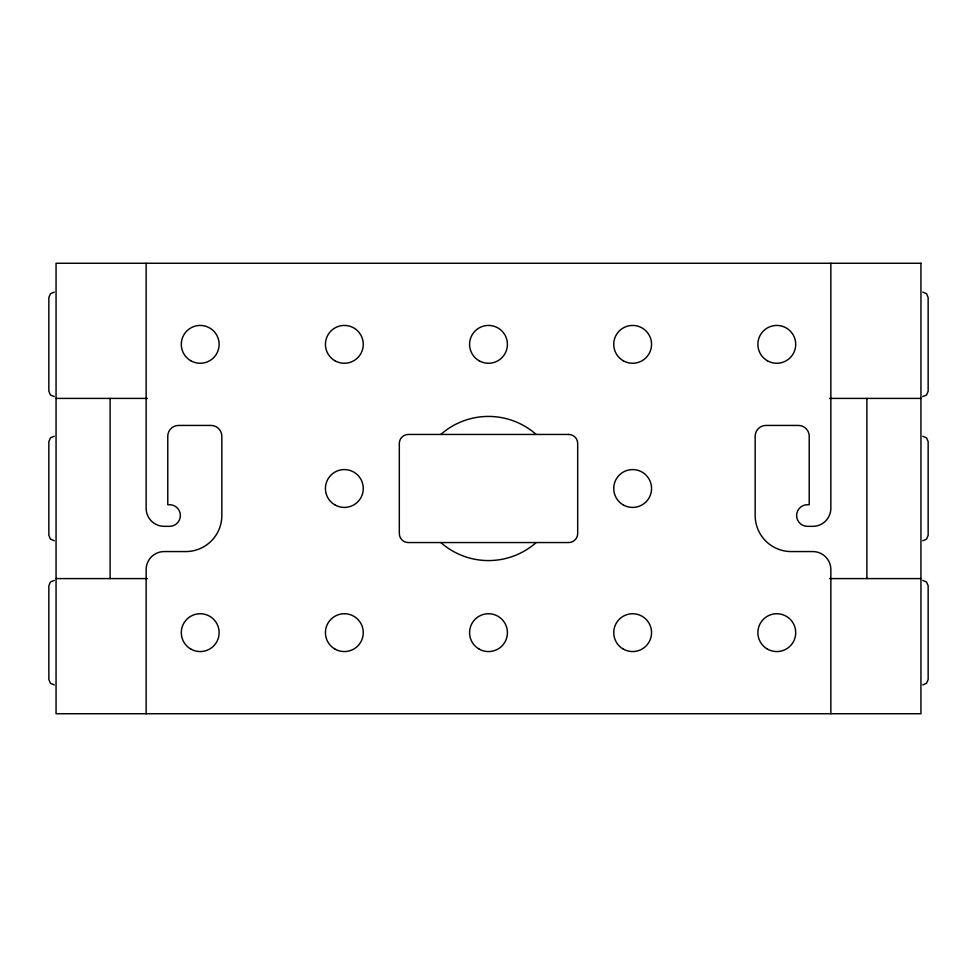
<?xml version="1.0" encoding="UTF-8"?>
<svg xmlns="http://www.w3.org/2000/svg" width="977" height="977" viewBox="0 0 977 977"><rect width="100%" height="100%" fill="white"/><g stroke="black" fill="none" stroke-linecap="round" stroke-linejoin="round"><path stroke-width="1.47" d="M54.26 292.099L50.438 293.711L48.85 297.509L48.85 391.203L50.438 394.989L54.26 396.601M54.26 436.243L50.438 437.867L48.85 441.653L48.85 535.347L50.438 539.133L54.26 540.757M922.74 396.601L926.562 394.989L928.15 391.203L928.15 297.509L926.562 293.711L922.74 292.099M54.26 580.399L50.438 582.011L48.85 585.797L48.85 679.491L50.438 683.289L54.26 684.901M922.74 540.757L926.562 539.133L928.15 535.347L928.15 441.653L926.562 437.867L922.74 436.243M922.74 684.901L926.562 683.289L928.15 679.491L928.15 585.797L926.562 582.011L922.74 580.399M56.055 398.408L147.38 398.408M829.62 398.408L920.945 398.408M56.055 578.592L147.38 578.592M829.62 578.592L920.945 578.592M866.892 398.408L866.892 578.592M830.853 263.265L830.853 508.321A18.013 18.013 0 0 1 812.827 526.334L807.429 526.334A10.808 10.808 0 0 1 796.621 515.526A10.808 10.808 0 0 1 807.429 504.718L809.225 504.718L809.225 436.243A10.808 10.808 0 0 0 798.417 425.435L765.98 425.435A10.808 10.808 0 0 0 755.172 436.243L755.172 515.526A36.039 36.039 0 0 0 791.211 551.565L812.827 551.565A18.013 18.013 0 0 1 830.853 569.579L830.853 713.735M146.147 263.265L146.147 508.321A18.013 18.013 0 0 0 164.173 526.334L169.571 526.334A10.808 10.808 0 0 0 180.379 515.526A10.808 10.808 0 0 0 169.571 504.718L167.775 504.718L167.775 436.243A10.808 10.808 0 0 1 178.583 425.435L211.02 425.435A10.808 10.808 0 0 1 221.828 436.243L221.828 515.526A36.039 36.039 0 0 1 185.789 551.565L164.173 551.565A18.013 18.013 0 0 0 146.147 569.579L146.147 713.735M110.108 398.408L110.108 578.592M536.178 542.553A72.078 72.078 0 0 1 440.822 542.553M440.822 434.447A72.078 72.078 0 0 1 536.178 434.447M920.945 263.265L56.055 263.265L56.055 713.735L920.945 713.735L920.945 263.265M568.687 434.447L408.313 434.447A9.013 9.013 0 0 0 399.312 443.448L399.312 533.552A9.013 9.013 0 0 0 408.313 542.553L568.687 542.553A9.013 9.013 0 0 0 577.688 533.552L577.688 443.448A9.013 9.013 0 0 0 568.687 434.447M479.035 649.033A18.917 18.917 0 0 0 507.417 632.644A18.917 18.917 0 0 0 479.035 616.267A18.917 18.917 0 0 0 479.035 649.033M334.891 504.889A18.917 18.917 0 0 0 363.273 488.5A18.917 18.917 0 0 0 334.891 472.111A18.917 18.917 0 0 0 334.891 504.889M479.035 360.733A18.917 18.917 0 0 0 507.417 344.356A18.917 18.917 0 0 0 479.035 327.967A18.917 18.917 0 0 0 479.035 360.733M623.192 504.889A18.917 18.917 0 0 0 651.561 488.5A18.917 18.917 0 0 0 623.192 472.111A18.917 18.917 0 0 0 623.192 504.889M623.192 649.033A18.917 18.917 0 0 0 651.561 632.644A18.917 18.917 0 0 0 623.192 616.267A18.917 18.917 0 0 0 623.192 649.033M623.192 360.733A18.917 18.917 0 0 0 651.561 344.356A18.917 18.917 0 0 0 623.192 327.967A18.917 18.917 0 0 0 623.192 360.733M334.891 360.733A18.917 18.917 0 0 0 363.273 344.356A18.917 18.917 0 0 0 334.891 327.967A18.917 18.917 0 0 0 334.891 360.733M334.891 649.033A18.917 18.917 0 0 0 363.273 632.644A18.917 18.917 0 0 0 334.891 616.267A18.917 18.917 0 0 0 334.891 649.033M190.747 649.033A18.917 18.917 0 0 0 219.129 632.644A18.917 18.917 0 0 0 190.747 616.267A18.917 18.917 0 0 0 190.747 649.033M190.747 360.733A18.917 18.917 0 0 0 219.129 344.356A18.917 18.917 0 0 0 190.747 327.967A18.917 18.917 0 0 0 190.747 360.733M767.336 360.733A18.917 18.917 0 0 0 795.718 344.356A18.917 18.917 0 0 0 767.336 327.967A18.917 18.917 0 0 0 767.336 360.733M767.336 649.033A18.917 18.917 0 0 0 795.718 632.644A18.917 18.917 0 0 0 767.336 616.267A18.917 18.917 0 0 0 767.336 649.033"/></g></svg>
